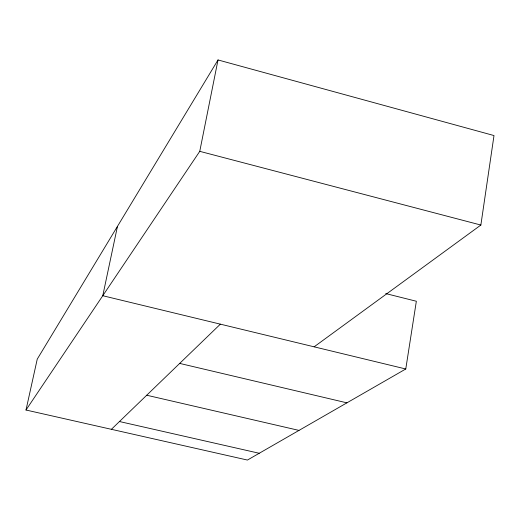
<?xml version="1.0" encoding="UTF-8"?>
<svg xmlns="http://www.w3.org/2000/svg" width="520" height="520" viewBox="0 0 520 520"><rect width="100%" height="100%" fill="white"/><g stroke="black" fill="none" stroke-linecap="round" stroke-linejoin="round"><path stroke-width="0.78" d="M314.132 346.827L480.863 225.043L494 135.551L218.017 59.943L37.245 359.132L26 410.02L247.436 460.057L405.769 368.986L416.351 301.249L385.736 293.579M26 410.02L199.758 151.333L218.017 59.943M117.468 226.356L102.778 295.724L405.769 368.986M111.391 429.319L220.363 324.155M119.457 421.531L259.226 453.271M146.718 395.226L298.987 430.404M179.686 363.409L346.899 402.844M199.758 151.333L480.863 225.043"/></g></svg>
